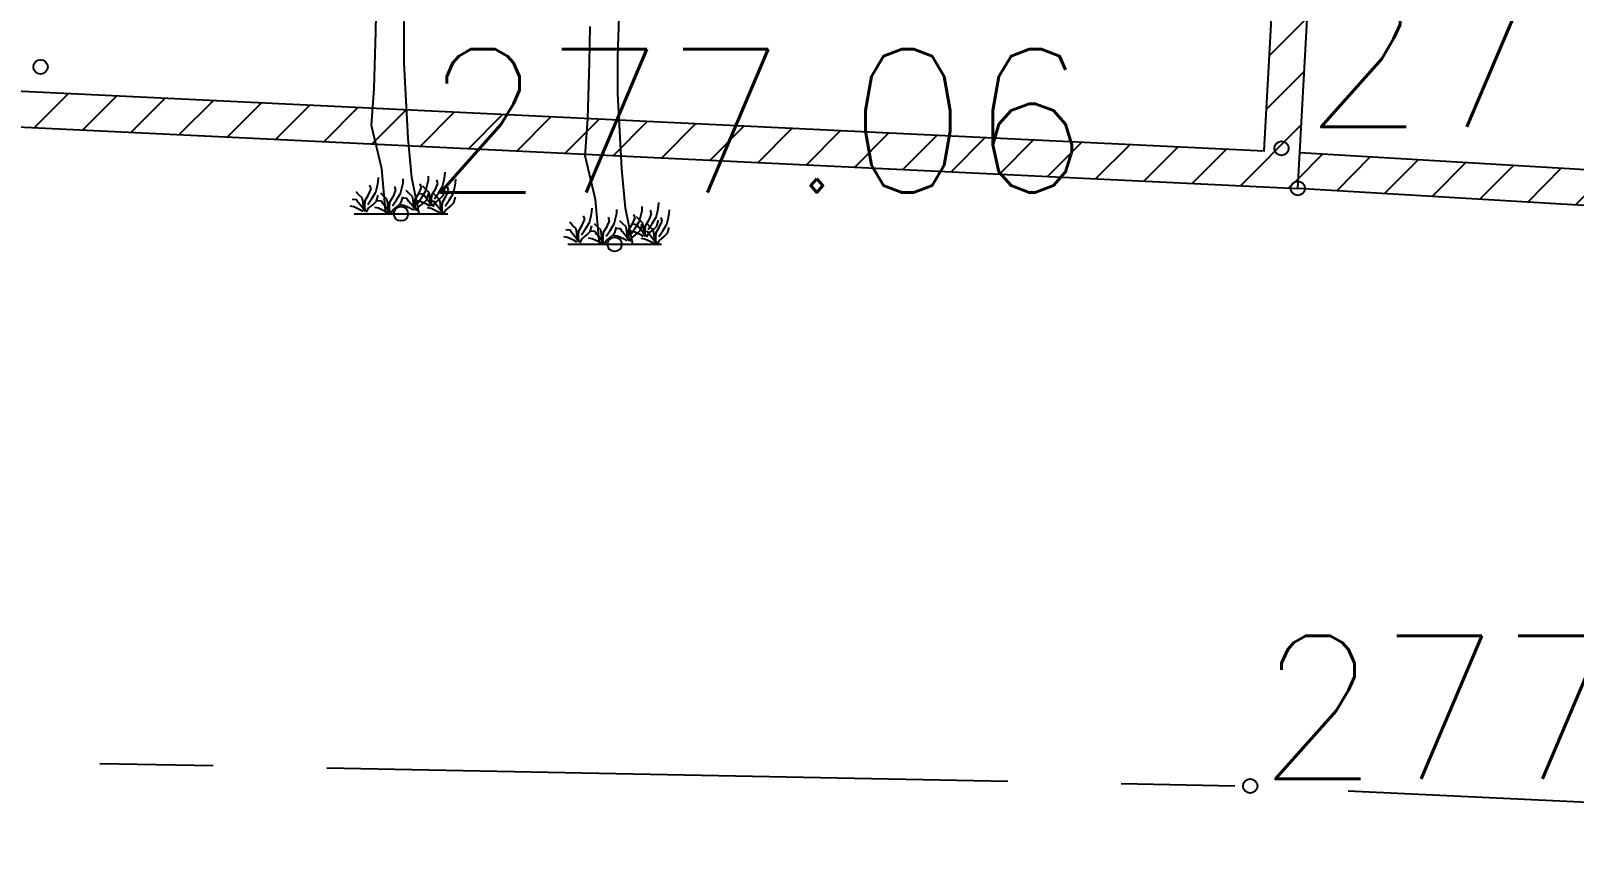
# Model space of a CAD drawing. Extents: x 524954 to 526204, y 9523489 to 9524010.
# Drawn here: x 525618.3 to 525629.09, y 9523720 to 9523725.68 of the extents above; entities that cross this region are included whole.
import ezdxf

# ---------------------------------------------------------------- set-up
doc = ezdxf.new("R2010")
doc.units = 0
doc.header["$PDMODE"] = 33
doc.header["$PDSIZE"] = 0.1
doc.linetypes.add('ACAD_ISO12W100', pattern=[21, 12, -3, 0, -3, 0, -3])
doc.linetypes.add('AXES2', pattern=[28.575, 19.05, -3.175, 3.175, -3.175])
for name, color, linetype in [('Arbre', 34, 'ACAD_ISO12W100'), ('Axe_Piste', 3, 'AXES2'), ('Cloture', 7, 'Continuous'), ('Murs', 1, 'Continuous'), ('TopoAlt', 3, 'Continuous'), ('TOPOJIS', 7, 'Continuous')]:
    doc.layers.add(name, color=color, linetype=linetype)
doc.styles.add('Simplex 1.0', font='Simplex.shx', dxfattribs={"width": 0.99, "height": 1})
pattern_1 = [(45, (0, 0), (-0.1767766952966, 0.1767766952966), [])]

# ---------------------------------------------------------------- blocks, each defined once
blk = doc.blocks.new('TCPOINT M')
at = {"color": 0}
blk.add_point((0, 0), dxfattribs=at)
at = {"layer": 'TopoAlt', "style": 'Simplex 1.0', "width": 0.99}
blk.add_attdef('ALT', (0.15, 0.15), '', height=1, dxfattribs=at)
blk = doc.blocks.new('v088')
at = {"linetype": 'Continuous'}
for p, q in [((-0.352, 2.542), (-0.344, 3.046)), ((0.045, 2.625), (0.064, 3.179)), ((0.043, 2.109), (0.045, 2.625)), ((-0.373, 1.752), (-0.352, 2.542)), ((0.102, 1.053), (0.043, 2.109)), ((-0.412, 1.235), (-0.373, 1.752)), ((-0.268, 0.628), (-0.412, 1.235)), ((0.151, 0.506), (0.102, 1.053)), ((-0.329, 0.397), (-0.317, 0.454)), ((-0.317, 0.454), (-0.315, 0.507)), ((-0.213, 0), (-0.268, 0.628)), ((0.017, 0.377), (0.029, 0.435)), ((0.029, 0.435), (0.031, 0.488)), ((0.256, 0), (0.151, 0.506)), ((0.373, 0.416), (0.385, 0.474)), ((0.385, 0.474), (0.387, 0.526)), ((0.517, 0.426), (0.5, 0.476)), ((0.579, 0.38), (0.603, 0.474)), ((0.603, 0.474), (0.615, 0.531)), ((0.615, 0.531), (0.618, 0.584)), ((0.765, 0.43), (0.767, 0.483)), ((-0.587, 0.264), (-0.627, 0.308)), ((-0.541, 0.224), (-0.587, 0.264)), ((-0.529, 0.166), (-0.541, 0.224)), ((-0.502, 0.188), (-0.452, 0.267)), ((-0.452, 0.267), (-0.416, 0.349)), ((-0.416, 0.349), (-0.433, 0.399)), ((-0.409, 0.214), (-0.353, 0.303)), ((-0.353, 0.303), (-0.329, 0.397)), ((-0.341, 0.178), (-0.327, 0.226)), ((-0.327, 0.226), (-0.32, 0.26)), ((-0.24, 0.245), (-0.281, 0.288)), ((-0.195, 0.204), (-0.24, 0.245)), ((-0.156, 0.168), (-0.106, 0.248)), ((-0.106, 0.248), (-0.07, 0.329)), ((-0.07, 0.329), (-0.087, 0.38)), ((-0.063, 0.195), (-0.007, 0.284)), ((-0.007, 0.284), (0.017, 0.377)), ((0.019, 0.207), (0.026, 0.24)), ((0.084, 0.216), (0.019, 0.221)), ((0.115, 0.284), (0.075, 0.327)), ((0.106, 0.178), (0.084, 0.216)), ((0.161, 0.243), (0.115, 0.284)), ((0.173, 0.185), (0.161, 0.243)), ((0.2, 0.207), (0.25, 0.286)), ((0.238, 0.151), (0.293, 0.233)), ((0.25, 0.286), (0.286, 0.368)), ((0.315, 0.274), (0.25, 0.279)), ((0.286, 0.368), (0.269, 0.418)), ((0.293, 0.233), (0.349, 0.322)), ((0.346, 0.341), (0.305, 0.385)), ((0.337, 0.236), (0.315, 0.274)), ((0.397, 0.163), (0.337, 0.236)), ((0.392, 0.301), (0.346, 0.341)), ((0.349, 0.322), (0.373, 0.416)), ((0.361, 0.197), (0.375, 0.245)), ((0.375, 0.245), (0.382, 0.279)), ((0.404, 0.243), (0.392, 0.301)), ((0.409, 0.175), (0.404, 0.243)), ((0.428, 0.183), (0.43, 0.264)), ((0.43, 0.264), (0.481, 0.344)), ((0.495, 0.24), (0.454, 0.284)), ((0.469, 0.209), (0.524, 0.291)), ((0.481, 0.344), (0.517, 0.426)), ((0.541, 0.2), (0.495, 0.24)), ((0.524, 0.291), (0.579, 0.38)), ((0.546, 0.209), (0.591, 0.255)), ((0.579, 0.163), (0.63, 0.243)), ((0.591, 0.255), (0.606, 0.303)), ((0.606, 0.303), (0.613, 0.337)), ((0.63, 0.243), (0.666, 0.325)), ((0.666, 0.325), (0.649, 0.375)), ((0.673, 0.19), (0.728, 0.279)), ((0.728, 0.279), (0.752, 0.373)), ((0.752, 0.373), (0.765, 0.43)), ((0.755, 0.202), (0.762, 0.236)), ((-0.661, 0.096), (-0.712, 0.106)), ((-0.618, 0.197), (-0.683, 0.202)), ((-0.567, 0.053), (-0.661, 0.096)), ((-0.654, 0), (0.654, 0)), ((-0.596, 0.159), (-0.618, 0.197)), ((-0.536, 0.087), (-0.596, 0.159)), ((-0.527, 0.031), (-0.567, 0.053)), ((-0.5, 0.031), (-0.536, 0.087)), ((-0.524, 0.099), (-0.529, 0.166)), ((-0.505, 0.106), (-0.502, 0.188)), ((-0.5, 0.036), (-0.505, 0.106)), ((-0.483, 0.022), (-0.459, 0.072)), ((-0.464, 0.132), (-0.409, 0.214)), ((-0.459, 0.072), (-0.387, 0.132)), ((-0.387, 0.132), (-0.341, 0.178)), ((-0.315, 0.077), (-0.365, 0.087)), ((-0.272, 0.178), (-0.337, 0.183)), ((-0.221, 0.034), (-0.315, 0.077)), ((-0.25, 0.139), (-0.272, 0.178)), ((-0.19, 0.067), (-0.25, 0.139)), ((-0.18, 0.012), (-0.221, 0.034)), ((-0.183, 0.147), (-0.195, 0.204)), ((-0.154, 0.012), (-0.19, 0.067)), ((-0.178, 0.079), (-0.183, 0.147)), ((-0.159, 0.087), (-0.156, 0.168)), ((-0.154, 0.017), (-0.159, 0.087)), ((-0.137, 0.002), (-0.113, 0.053)), ((-0.118, 0.113), (-0.063, 0.195)), ((-0.113, 0.053), (-0.041, 0.113)), ((-0.041, 0.113), (0.005, 0.159)), ((0.041, 0.115), (-0.01, 0.125)), ((0.005, 0.159), (0.019, 0.207)), ((0.135, 0.072), (0.041, 0.115)), ((0.166, 0.106), (0.106, 0.178)), ((0.175, 0.05), (0.135, 0.072)), ((0.202, 0.05), (0.166, 0.106)), ((0.178, 0.118), (0.173, 0.185)), ((0.197, 0.125), (0.2, 0.207)), ((0.202, 0.055), (0.197, 0.125)), ((0.219, 0.041), (0.243, 0.091)), ((0.272, 0.173), (0.221, 0.183)), ((0.243, 0.091), (0.315, 0.151)), ((0.365, 0.13), (0.272, 0.173)), ((0.315, 0.151), (0.361, 0.197)), ((0.406, 0.108), (0.365, 0.13)), ((0.421, 0.072), (0.37, 0.082)), ((0.433, 0.108), (0.397, 0.163)), ((0.464, 0.173), (0.399, 0.178)), ((0.514, 0.029), (0.421, 0.072)), ((0.433, 0.113), (0.428, 0.183)), ((0.45, 0.099), (0.474, 0.149)), ((0.486, 0.135), (0.464, 0.173)), ((0.474, 0.149), (0.546, 0.209)), ((0.546, 0.063), (0.486, 0.135)), ((0.555, 0.007), (0.514, 0.029)), ((0.553, 0.142), (0.541, 0.2)), ((0.582, 0.007), (0.546, 0.063)), ((0.558, 0.075), (0.553, 0.142)), ((0.577, 0.082), (0.579, 0.163)), ((0.582, 0.012), (0.577, 0.082)), ((0.599, -0.002), (0.623, 0.048)), ((0.618, 0.108), (0.673, 0.19)), ((0.623, 0.048), (0.695, 0.108)), ((0.695, 0.108), (0.74, 0.154)), ((0.74, 0.154), (0.755, 0.202))]:
    blk.add_line(p, q, dxfattribs=at)

msp = doc.modelspace()

# ---------------------------------------------------------------- hatches: boundary and pattern name
at = {"layer": 'Murs'}
h = msp.add_hatch(dxfattribs=at)
h.set_pattern_fill('_U', color=256, scale=0.25, angle=45, style=0, pattern_type=0)
h.set_pattern_definition(pattern_1)
h.paths.add_polyline_path([(525597.057, 9523733.537), (525595.421, 9523725.903), (525609.642, 9523725.421), (525627.16, 9523724.579), (525627.753, 9523735.31), (525627.504, 9523735.324), (525626.924, 9523724.841), (525609.652, 9523725.671), (525595.728, 9523726.143), (525597.302, 9523733.485)])
h = msp.add_hatch(dxfattribs=at)
h.set_pattern_fill('_U', color=256, scale=0.25, angle=45, style=0, pattern_type=0)
h.set_pattern_definition(pattern_1)
h.paths.add_polyline_path([(525647.202, 9523723.388), (525627.16, 9523724.579), (525627.174, 9523724.828), (525647.217, 9523723.637)])

# ---------------------------------------------------------------- linework, layer by layer
at = {"layer": 'Axe_Piste', "ltscale": 0.25, "flags": 128}
msp.add_lwpolyline([(525613.228, 9523720.669), (525626.827, 9523720.401), (525643.945, 9523719.587), (525674.498, 9523717.677), (525731.479, 9523713.01), (525740.572, 9523711.637), (525777.063, 9523706.435), (525784.098, 9523706.94), (525827.588, 9523700.163)], dxfattribs=at)
at = {"layer": 'Cloture', "flags": 128}
for points in [[(525597.302, 9523733.485), (525595.728, 9523726.143), (525609.652, 9523725.671), (525626.924, 9523724.841), (525627.504, 9523735.324)], [(525597.057, 9523733.537), (525595.421, 9523725.903), (525609.642, 9523725.421), (525627.16, 9523724.579), (525627.753, 9523735.31)], [(525647.217, 9523723.637), (525627.174, 9523724.828)], [(525647.202, 9523723.388), (525627.16, 9523724.579)]]:
    msp.add_lwpolyline(points, dxfattribs=at)

# ---------------------------------------------------------------- block references
at = {"layer": 'Arbre', "xscale": 0.5, "yscale": 0.5, "zscale": 0.5}
for p in [(525620.889, 9523724.401, -271.64), (525622.383, 9523724.188, -271.64)]:
    msp.add_blockref('v088', p, dxfattribs=at)
at = {"layer": 'TOPOJIS'}
ref = msp.add_blockref('TCPOINT M', (525627.046, 9523724.859, 277.81), dxfattribs=at)
ref.add_attrib('ALT', '277.81', (525627.196, 9523725.009, 277.81), dxfattribs={"layer": 'TopoAlt', "height": 1, "style": 'Simplex 1.0', "width": 0.99})
ref = msp.add_blockref('TCPOINT M', (525620.889, 9523724.401, 277.062), dxfattribs=at)
ref.add_attrib('ALT', '277.06', (525621.039, 9523724.551, 277.062), dxfattribs={"layer": 'TopoAlt', "height": 1, "style": 'Simplex 1.0', "width": 0.99})
for p in [(525618.369, 9523725.428, 277.91), (525627.16, 9523724.579, 277.25), (525622.383, 9523724.188, 277.089)]:
    msp.add_blockref('TCPOINT M', p, dxfattribs=at)
ref = msp.add_blockref('TCPOINT M', (525626.827, 9523720.401, 277.22), dxfattribs=at)
ref.add_attrib('ALT', '277.22', (525626.877, 9523720.451, 277.22), dxfattribs={"layer": 'TopoAlt', "height": 1, "style": 'Simplex 1.0', "width": 0.99})

doc.saveas('drawing.dxf')
